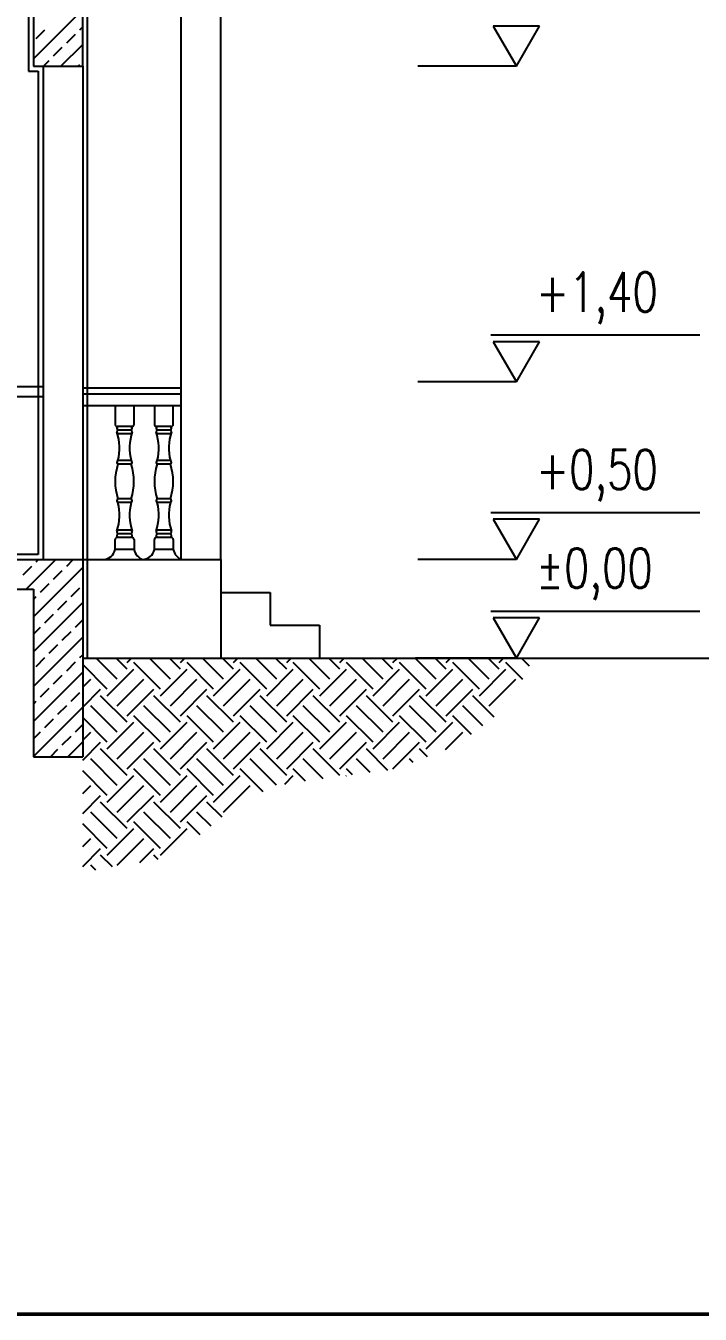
# Model space of a CAD drawing. Extents: x 182769.15 to 182771.38, y 101811.72 to 101812.21.
# Drawn here: x 182770.465 to 182770.5334, y 101811.7232 to 101811.8538 of the extents above; entities that cross this region are included whole.
import ezdxf

# ---------------------------------------------------------------- set-up
doc = ezdxf.new("R2010")
doc.units = 0
doc.header["$MEASUREMENT"] = 0
for name, color, linetype in [('BALKON', 4, 'Continuous'), ('DUVAR', 7, 'Continuous'), ('KAPI', 3, 'Continuous'), ('KOLON', 3, 'Continuous'), ('SIVA', 1, 'Continuous'), ('TARAMA', 15, 'Continuous'), ('tefriş', 21, 'Continuous'), ('YAZI', 3, 'Continuous')]:
    doc.layers.add(name, color=color, linetype=linetype)
doc.layers.add('Standard', color=7, linetype='Continuous', lineweight=25)
doc.styles.add('TXT', font='TXT.shx', dxfattribs={"width": 0.75, "height": 0.125})

msp = doc.modelspace()

# ---------------------------------------------------------------- linework, layer by layer
at = {"layer": 'BALKON'}
for p, q in [((182770.4707861056, 101811.8170728206), (182770.4807861056, 101811.8170728206)), ((182770.4707861056, 101811.8164728206), (182770.4807861056, 101811.8164728206)), ((182770.4707861056, 101811.8152728206), (182770.4807861056, 101811.8152728206)), ((182770.4740742578, 101811.8152728206), (182770.4740742578, 101811.8133690377)), ((182770.4759894578, 101811.8133690377), (182770.4759894578, 101811.8152728206)), ((182770.4780520794, 101811.8152728206), (182770.4780520794, 101811.8133690377)), ((182770.4799672794, 101811.8133690377), (182770.4799672794, 101811.8152728206)), ((182770.4757896378, 101811.8131691977), (182770.4742740978, 101811.8131691977)), ((182770.4797674594, 101811.8131691977), (182770.4782519194, 101811.8131691977)), ((182770.4756965178, 101811.8127858577), (182770.4743672178, 101811.8127858577)), ((182770.4756965178, 101811.8124028177), (182770.4743672178, 101811.8124028177)), ((182770.4796743394, 101811.8127858577), (182770.4783450394, 101811.8127858577)), ((182770.4796743394, 101811.8124028177), (182770.4783450394, 101811.8124028177)), ((182770.4756965178, 101811.8097024977), (182770.4743672178, 101811.8097024977)), ((182770.4756965178, 101811.8093194578), (182770.4743672178, 101811.8093194578)), ((182770.4796743394, 101811.8097024977), (182770.4783450394, 101811.8097024977)), ((182770.4796743394, 101811.8093194578), (182770.4783450394, 101811.8093194578)), ((182770.4756965178, 101811.8058174577), (182770.4743672178, 101811.8058174577)), ((182770.4756965178, 101811.8054344178), (182770.4743672178, 101811.8054344178)), ((182770.4796743394, 101811.8058174577), (182770.4783450394, 101811.8058174577)), ((182770.4796743394, 101811.8054344178), (182770.4783450394, 101811.8054344178)), ((182770.4756965178, 101811.8026580178), (182770.4743672178, 101811.8026580178)), ((182770.4796743394, 101811.8026580178), (182770.4783450394, 101811.8026580178)), ((182770.4740742578, 101811.8006744778), (182770.4740742578, 101811.8016917978)), ((182770.4757896378, 101811.8018916377), (182770.4742740978, 101811.8018916377)), ((182770.4756965178, 101811.8022749777), (182770.4743672178, 101811.8022749777)), ((182770.4759894578, 101811.8016917978), (182770.4759894578, 101811.8006744778)), ((182770.4780520794, 101811.8006744778), (182770.4780520794, 101811.8016917978)), ((182770.4797674594, 101811.8018916377), (182770.4782519194, 101811.8018916377)), ((182770.4796743394, 101811.8022749777), (182770.4783450394, 101811.8022749777)), ((182770.4799672794, 101811.8016917978), (182770.4799672794, 101811.8006744778)), ((182770.4759894578, 101811.8006744778), (182770.4740742578, 101811.8006744778)), ((182770.4799672794, 101811.8006744778), (182770.4780520794, 101811.8006744778))]:
    msp.add_line(p, q, dxfattribs=at)
for centre, radius, start, end in [((182770.4742740978, 101811.8133690377), 0.00019982, 180, 270), ((182770.4744781778, 101811.8129776777), 0.00022134, 120.0894435224688, 239.9105564775312), ((182770.4755855378, 101811.8129776777), 0.00022134, 300.0894435224688, 59.91055647753119), ((182770.4757896378, 101811.8133690377), 0.00019982, 270, 0), ((182770.4782519194, 101811.8133690377), 0.00019982, 180, 270), ((182770.4784559993, 101811.8129776777), 0.00022134, 120.0894435224688, 239.9105564775312), ((182770.4795633593, 101811.8129776777), 0.00022134, 300.0894435224688, 59.91055647753119), ((182770.4797674594, 101811.8133690377), 0.00019982, 270, 0), ((182770.4744781778, 101811.8125943378), 0.00022134, 120.0894435224688, 239.9105564775312), ((182770.4695399178, 101811.8109555578), 0.00498728, 345.448350222127, 18.95177777920801), ((182770.4805238178, 101811.8109555578), 0.00498728, 161.048222220792, 194.551649777873), ((182770.4755855378, 101811.8125943378), 0.00022134, 300.0894435224688, 59.91055647753119), ((182770.4784559993, 101811.8125943378), 0.00022134, 120.0894435224688, 239.9105564775312), ((182770.4735177394, 101811.8109555578), 0.00498728, 345.448350222127, 18.95177777920801), ((182770.4845016394, 101811.8109555578), 0.00498728, 161.048222220792, 194.551649777873), ((182770.4795633593, 101811.8125943378), 0.00022134, 300.0894435224688, 59.91055647753119), ((182770.4794675978, 101811.8075684577), 0.005392600000000001, 161.0523565603966, 198.9476434396034), ((182770.4744781778, 101811.8095109777), 0.00022134, 120.0894435224688, 239.9105564775312), ((182770.4755855378, 101811.8095109777), 0.00022134, 300.0894435224688, 59.91055647753119), ((182770.4705961178, 101811.8075684577), 0.005392600000000001, 341.0523565603967, 18.94764343960335), ((182770.4834454193, 101811.8075684577), 0.005392600000000001, 161.0523565603966, 198.9476434396034), ((182770.4784559993, 101811.8095109777), 0.00022134, 120.0894435224688, 239.9105564775312), ((182770.4795633593, 101811.8095109777), 0.00022134, 300.0894435224688, 59.91055647753119), ((182770.4745739393, 101811.8075684577), 0.005392600000000001, 341.0523565603967, 18.94764343960335), ((182770.4744781778, 101811.8056259377), 0.00022134, 120.0894435224688, 239.9105564775312), ((182770.4695399178, 101811.8041813577), 0.00498728, 341.048222220792, 14.55164977787298), ((182770.4805238178, 101811.8041813577), 0.00498728, 165.448350222127, 198.951777779208), ((182770.4755855378, 101811.8056259377), 0.00022134, 300.0894435224688, 59.91055647753119), ((182770.4784559993, 101811.8056259377), 0.00022134, 120.0894435224688, 239.9105564775312), ((182770.4735177394, 101811.8041813577), 0.00498728, 341.048222220792, 14.55164977787298), ((182770.4845016394, 101811.8041813577), 0.00498728, 165.448350222127, 198.951777779208), ((182770.4795633593, 101811.8056259377), 0.00022134, 300.0894435224688, 59.91055647753119), ((182770.4744781778, 101811.8024664977), 0.00022134, 120.0894435224688, 239.9105564775312), ((182770.4755855378, 101811.8024664977), 0.00022134, 300.0894435224688, 59.91055647753119), ((182770.4784559993, 101811.8024664977), 0.00022134, 120.0894435224688, 239.9105564775312), ((182770.4795633593, 101811.8024664977), 0.00022134, 300.0894435224688, 59.91055647753119), ((182770.4742740978, 101811.8016917978), 0.00019982, 90, 180), ((182770.4744781778, 101811.8020831577), 0.00022134, 120.0894435224688, 239.9105564775312), ((182770.4755855378, 101811.8020831577), 0.00022134, 300.0894435224688, 59.91055647753119), ((182770.4757896378, 101811.8016917978), 0.00019982, 0, 90), ((182770.4782519194, 101811.8016917978), 0.00019982, 90, 180), ((182770.4784559993, 101811.8020831577), 0.00022134, 120.0894435224688, 239.9105564775312), ((182770.4795633593, 101811.8020831577), 0.00022134, 300.0894435224688, 59.91055647753119), ((182770.4797674594, 101811.8016917978), 0.00019982, 0, 90), ((182770.4728163684, 101811.8009582408), 0.001289513843384338, 274.5666444105028, 347.2877061469982), ((182770.4772727577, 101811.8009251773), 0.001307553841543934, 191.0539366722253, 253.2927178526193), ((182770.4767941899, 101811.8009582408), 0.001289513843384338, 274.5666444105028, 347.2877061469982), ((182770.4812505793, 101811.8009251773), 0.001307553841543934, 191.0539366722253, 253.2927178526193)]:
    msp.add_arc(centre, radius, start, end, dxfattribs=at)
at = {"layer": 'DUVAR'}
for p, q in [((182770.4667861056, 101811.8496728206), (182770.4667861056, 101811.7996728206)), ((182770.4707861056, 101811.8496728206), (182770.4707861056, 101811.7996728206)), ((182770.4707861056, 101811.7896728206), (182770.5487304083, 101811.7896728206))]:
    msp.add_line(p, q, dxfattribs=at)
at = {"layer": 'KAPI', "color": 1}
for p, q in [((182770.4667861056, 101811.8171728206), (182770.4537861056, 101811.8171728206)), ((182770.4667861056, 101811.8161728206), (182770.4537861056, 101811.8161728206))]:
    msp.add_line(p, q, dxfattribs=at)
at = {"layer": 'KOLON'}
for p, q in [((182770.4707861056, 101811.8496728206), (182770.4707861056, 101811.8596728206)), ((182770.4657861056, 101811.8566728206), (182770.4657861056, 101811.8496728206)), ((182770.4657861056, 101811.8496728206), (182770.4707861056, 101811.8496728206)), ((182770.3027861056, 101811.7996728206), (182770.4707861056, 101811.7996728206)), ((182770.4707861056, 101811.7996728206), (182770.4707861056, 101811.7796728206)), ((182770.3347861056, 101811.7966728206), (182770.4657861056, 101811.7966728206)), ((182770.4657861056, 101811.7966728206), (182770.4657861056, 101811.7796728206)), ((182770.4657861056, 101811.7796728206), (182770.4707861056, 101811.7796728206))]:
    msp.add_line(p, q, dxfattribs=at)
at = {"layer": 'SIVA'}
for p, q in [((182770.4712861056, 101811.7896728206), (182770.4712861056, 101811.9161728206)), ((182770.4652861056, 101811.8561728206), (182770.4652861056, 101811.8491728206)), ((182770.4807861056, 101811.7996728206), (182770.4807861056, 101811.8566728206)), ((182770.4847861056, 101811.7996728206), (182770.4847861056, 101811.8566728206)), ((182770.4652861056, 101811.8491728206), (182770.4662861056, 101811.8491728206)), ((182770.4662861056, 101811.8491728206), (182770.4662861056, 101811.8001728206)), ((182770.4662861056, 101811.8001728206), (182770.3022861056, 101811.8001728206)), ((182770.4707861056, 101811.7996728206), (182770.4847861056, 101811.7996728206)), ((182770.4847861056, 101811.7996728206), (182770.4847861056, 101811.7896768206)), ((182770.4847861056, 101811.7963368206), (182770.4897861056, 101811.7963368206)), ((182770.4897861056, 101811.7963368206), (182770.4897861056, 101811.7930048206)), ((182770.4897861056, 101811.7930048206), (182770.4947861056, 101811.7930048206)), ((182770.4947861056, 101811.7930048206), (182770.4947861056, 101811.7896728206))]:
    msp.add_line(p, q, dxfattribs=at)
at = {"layer": 'Standard', "color": 4, "linetype": 'ByBlock', "lineweight": 50}
msp.add_line((182770.2499405771, 101811.7231646235), (182770.5487304083, 101811.7231646235), dxfattribs=at)
at = {"layer": 'TARAMA'}
for p, q in [((182770.4657861056, 101811.8504266227), (182770.4707861056, 101811.8554266227)), ((182770.4704898851, 101811.8533626352), (182770.4707861056, 101811.8536588557)), ((182770.4660704677, 101811.8524787517), (182770.4669543512, 101811.8533626352)), ((182770.4691640598, 101811.85203681), (182770.4700479433, 101811.8529206935)), ((182770.4678382346, 101811.8507109848), (182770.4687221181, 101811.8515948682)), ((182770.4685678374, 101811.8496728206), (182770.4707861056, 101811.8518910888)), ((182770.4668000705, 101811.8496728206), (182770.4673962929, 101811.850269043)), ((182770.4703356044, 101811.8496728206), (182770.4704898851, 101811.8498271013)), ((182770.4647446425, 101811.7981199179), (182770.4656285259, 101811.7990038014)), ((182770.4650653121, 101811.7966728206), (182770.4680653121, 101811.7996728206)), ((182770.4657861056, 101811.7938580802), (182770.4707861056, 101811.7988580802)), ((182770.4660704677, 101811.7994457431), (182770.4662975452, 101811.7996728206)), ((182770.4691640598, 101811.7990038014), (182770.4698330791, 101811.7996728206)), ((182770.4678382346, 101811.7976779762), (182770.4687221181, 101811.7985618597)), ((182770.4665124094, 101811.796352151), (182770.4673962929, 101811.7972360344)), ((182770.4696060016, 101811.7959102092), (182770.4704898851, 101811.7967940927)), ((182770.4657861056, 101811.7956258471), (182770.4660704677, 101811.7959102092)), ((182770.4657861056, 101811.7903225463), (182770.4707861056, 101811.7953225463)), ((182770.4682801764, 101811.794584384), (182770.4691640598, 101811.7954682675)), ((182770.4669543512, 101811.7932585588), (182770.4678382346, 101811.7941424423)), ((182770.4700479433, 101811.7928166171), (182770.4707861056, 101811.7935547793)), ((182770.4657861056, 101811.7920903132), (182770.4665124094, 101811.7928166171)), ((182770.4687221181, 101811.7914907918), (182770.4696060016, 101811.7923746753)), ((182770.4657861056, 101811.7867870124), (182770.4707861056, 101811.7917870124)), ((182770.4673962929, 101811.7901649666), (182770.4682801764, 101811.7910488501)), ((182770.4660704677, 101811.7888391414), (182770.4669543512, 101811.7897230249)), ((182770.4704898851, 101811.7897230249), (182770.4707861056, 101811.7900192454)), ((182770.4657861056, 101811.7832514785), (182770.4707861056, 101811.7882514785)), ((182770.4691640598, 101811.7883971997), (182770.4700479433, 101811.7892810832)), ((182770.4678382346, 101811.7870713745), (182770.4687221181, 101811.7879552579)), ((182770.4665124094, 101811.7857455492), (182770.4673962929, 101811.7866294327)), ((182770.4696060016, 101811.7853036075), (182770.4704898851, 101811.786187491)), ((182770.4657861056, 101811.7850192454), (182770.4660704677, 101811.7853036075)), ((182770.4657861056, 101811.7797159446), (182770.4707861056, 101811.7847159446)), ((182770.4682801764, 101811.7839777823), (182770.4691640598, 101811.7848616658)), ((182770.4669543512, 101811.7826519571), (182770.4678382346, 101811.7835358406)), ((182770.4657861056, 101811.7814837115), (182770.4665124094, 101811.7822100153)), ((182770.4687221181, 101811.7808841901), (182770.4696060016, 101811.7817680736)), ((182770.4700479433, 101811.7822100153), (182770.4707861056, 101811.7829481776)), ((182770.4675107486, 101811.7796728206), (182770.4682801764, 101811.7804422484)), ((182770.4692785155, 101811.7796728206), (182770.4707861056, 101811.7811804107))]:
    msp.add_line(p, q, dxfattribs=at)
at = {"layer": 'tefriş', "color": 254, "linetype": 'Continuous'}
for p, q in [((182770.4742923856, 101811.7875444006), (182770.4721639856, 101811.7896728206)), ((182770.4753026656, 101811.7885546806), (182770.4741845456, 101811.7896728206)), ((182770.4753026656, 101811.7892282006), (182770.4757472856, 101811.7896728206)), ((182770.4796805456, 101811.7875444006), (182770.4775521456, 101811.7896728206)), ((182770.4806908256, 101811.7885546806), (182770.4795726856, 101811.7896728206)), ((182770.4806908256, 101811.7892282006), (182770.4811354456, 101811.7896728206)), ((182770.4850687056, 101811.7875444006), (182770.4829402856, 101811.7896728206)), ((182770.4860789856, 101811.7885546806), (182770.4849608456, 101811.7896728206)), ((182770.4860789856, 101811.7892282006), (182770.4865235856, 101811.7896728206)), ((182770.4904568456, 101811.7875444006), (182770.4883284456, 101811.7896728206)), ((182770.4914671256, 101811.7885546806), (182770.4903490056, 101811.7896728206)), ((182770.4914671256, 101811.7892282006), (182770.4919117456, 101811.7896728206)), ((182770.4958450056, 101811.7875444006), (182770.4937166056, 101811.7896728206)), ((182770.4968552856, 101811.7885546806), (182770.4957371656, 101811.7896728206)), ((182770.4968552856, 101811.7892282006), (182770.4972999056, 101811.7896728206)), ((182770.5012331656, 101811.7875444006), (182770.4991047456, 101811.7896728206)), ((182770.5022434456, 101811.7885546806), (182770.5011253056, 101811.7896728206)), ((182770.5022434456, 101811.7892282006), (182770.5026880456, 101811.7896728206)), ((182770.5066213256, 101811.7875444006), (182770.5044929056, 101811.7896728206)), ((182770.5076315856, 101811.7885546806), (182770.5065134656, 101811.7896728206)), ((182770.5076315856, 101811.7892282006), (182770.5080762056, 101811.7896728206)), ((182770.5120094656, 101811.7875444006), (182770.5098810656, 101811.7896728206)), ((182770.5130197456, 101811.7885546806), (182770.5119016256, 101811.7896728206)), ((182770.5130197456, 101811.7892282006), (182770.5134643656, 101811.7896728206)), ((182770.5160691256, 101811.7888729006), (182770.5152692056, 101811.7896728206)), ((182770.4732821056, 101811.7865341406), (182770.4707861056, 101811.7890301406)), ((182770.4732821056, 101811.7858606206), (182770.4759761856, 101811.7885546806)), ((182770.4786702656, 101811.7865341406), (182770.4759761856, 101811.7892282006)), ((182770.4786702656, 101811.7858606206), (182770.4813643456, 101811.7885546806)), ((182770.4840584256, 101811.7865341406), (182770.4813643456, 101811.7892282006)), ((182770.4840584256, 101811.7858606206), (182770.4867525056, 101811.7885546806)), ((182770.4894465856, 101811.7865341406), (182770.4867525056, 101811.7892282006)), ((182770.4894465856, 101811.7858606206), (182770.4921406456, 101811.7885546806)), ((182770.4948347256, 101811.7865341406), (182770.4921406456, 101811.7892282006)), ((182770.4948347256, 101811.7858606206), (182770.4975288056, 101811.7885546806)), ((182770.5002228856, 101811.7865341406), (182770.4975288056, 101811.7892282006)), ((182770.5002228856, 101811.7858606206), (182770.5029169656, 101811.7885546806)), ((182770.5056110456, 101811.7865341406), (182770.5029169656, 101811.7892282006)), ((182770.5056110456, 101811.7858606206), (182770.5083051056, 101811.7885546806)), ((182770.5109991856, 101811.7865341406), (182770.5083051056, 101811.7892282006)), ((182770.5109991856, 101811.7858606206), (182770.5136932656, 101811.7885546806)), ((182770.5154037656, 101811.7875177006), (182770.5136932656, 101811.7892282006)), ((182770.4707861056, 101811.7867321806), (182770.4715983256, 101811.7875444006)), ((182770.4742923856, 101811.7848503406), (182770.4769864656, 101811.7875444006)), ((182770.4796805456, 101811.7848503406), (182770.4823746256, 101811.7875444006)), ((182770.4850687056, 101811.7848503406), (182770.4877627856, 101811.7875444006)), ((182770.4904568456, 101811.7848503406), (182770.4931509256, 101811.7875444006)), ((182770.4958450056, 101811.7848503406), (182770.4985390856, 101811.7875444006)), ((182770.5012331656, 101811.7848503406), (182770.5039272456, 101811.7875444006)), ((182770.5066213256, 101811.7848503406), (182770.5093153856, 101811.7875444006)), ((182770.5120094656, 101811.7848503406), (182770.5147035456, 101811.7875444006)), ((182770.4707861056, 101811.7847116406), (182770.4726086056, 101811.7865341406)), ((182770.4753026656, 101811.7831665406), (182770.4726086056, 101811.7858606206)), ((182770.4753026656, 101811.7838400606), (182770.4779967456, 101811.7865341406)), ((182770.4806908256, 101811.7831665406), (182770.4779967456, 101811.7858606206)), ((182770.4806908256, 101811.7838400606), (182770.4833849056, 101811.7865341406)), ((182770.4860789856, 101811.7831665406), (182770.4833849056, 101811.7858606206)), ((182770.4860789856, 101811.7838400606), (182770.4887730656, 101811.7865341406)), ((182770.4914671256, 101811.7831665406), (182770.4887730656, 101811.7858606206)), ((182770.4914671256, 101811.7838400606), (182770.4941612056, 101811.7865341406)), ((182770.4968552856, 101811.7831665406), (182770.4941612056, 101811.7858606206)), ((182770.4968552856, 101811.7838400606), (182770.4995493656, 101811.7865341406)), ((182770.5022434456, 101811.7831665406), (182770.4995493656, 101811.7858606206)), ((182770.5022434456, 101811.7838400606), (182770.5049375256, 101811.7865341406)), ((182770.5076315856, 101811.7831665406), (182770.5049375256, 101811.7858606206)), ((182770.5076315856, 101811.7838400606), (182770.5103256656, 101811.7865341406)), ((182770.5124900056, 101811.7836962606), (182770.5103256656, 101811.7858606206)), ((182770.4742923856, 101811.7821562606), (182770.4715983256, 101811.7848503406)), ((182770.4796805456, 101811.7821562606), (182770.4769864656, 101811.7848503406)), ((182770.4850687056, 101811.7821562606), (182770.4823746256, 101811.7848503406)), ((182770.4904568456, 101811.7821562606), (182770.4877627856, 101811.7848503406)), ((182770.4958450056, 101811.7821562606), (182770.4931509256, 101811.7848503406)), ((182770.5012331656, 101811.7821562606), (182770.4985390856, 101811.7848503406)), ((182770.5066213256, 101811.7821562606), (182770.5039272456, 101811.7848503406)), ((182770.5113487056, 101811.7828170206), (182770.5093153856, 101811.7848503406)), ((182770.4732821056, 101811.7811459806), (182770.4707861056, 101811.7836420006)), ((182770.4732821056, 101811.7804724606), (182770.4759761856, 101811.7831665406)), ((182770.4786702656, 101811.7811459806), (182770.4759761856, 101811.7838400606)), ((182770.4786702656, 101811.7804724606), (182770.4813643456, 101811.7831665406)), ((182770.4840584256, 101811.7811459806), (182770.4813643456, 101811.7838400606)), ((182770.4840584256, 101811.7804724606), (182770.4867525056, 101811.7831665406)), ((182770.4894465856, 101811.7811459806), (182770.4867525056, 101811.7838400606)), ((182770.4894465856, 101811.7804724606), (182770.4921406456, 101811.7831665406)), ((182770.4948347256, 101811.7811459806), (182770.4921406456, 101811.7838400606)), ((182770.4948347256, 101811.7804724606), (182770.4975288056, 101811.7831665406)), ((182770.5002228856, 101811.7811459806), (182770.4975288056, 101811.7838400606)), ((182770.5002228856, 101811.7804724606), (182770.5029169656, 101811.7831665406)), ((182770.5056110456, 101811.7811459806), (182770.5029169656, 101811.7838400606)), ((182770.5056110456, 101811.7804724606), (182770.5083051056, 101811.7831665406)), ((182770.5102074056, 101811.7819377606), (182770.5083051056, 101811.7838400606)), ((182770.4707861056, 101811.7813440406), (182770.4715983256, 101811.7821562606)), ((182770.4742923856, 101811.7794621806), (182770.4769864656, 101811.7821562606)), ((182770.4796805456, 101811.7794621806), (182770.4823746256, 101811.7821562606)), ((182770.4850687056, 101811.7794621806), (182770.4877627856, 101811.7821562606)), ((182770.4904568456, 101811.7794621806), (182770.4931509256, 101811.7821562606)), ((182770.4958450056, 101811.7794621806), (182770.4985390856, 101811.7821562606)), ((182770.5012331656, 101811.7794621806), (182770.5039272456, 101811.7821562606)), ((182770.5075713056, 101811.7804121806), (182770.5093153856, 101811.7821562606)), ((182770.4707861056, 101811.7793234806), (182770.4726086056, 101811.7811459806)), ((182770.4753026656, 101811.7777783806), (182770.4726086056, 101811.7804724606)), ((182770.4753026656, 101811.7784519006), (182770.4779967456, 101811.7811459806)), ((182770.4806908256, 101811.7777783806), (182770.4779967456, 101811.7804724606)), ((182770.4806908256, 101811.7784519006), (182770.4833849056, 101811.7811459806)), ((182770.4860789856, 101811.7777783806), (182770.4833849056, 101811.7804724606)), ((182770.4860789856, 101811.7784519006), (182770.4887730656, 101811.7811459806)), ((182770.4914671256, 101811.7777783806), (182770.4887730656, 101811.7804724606)), ((182770.4914671256, 101811.7784519006), (182770.4941612056, 101811.7811459806)), ((182770.4968552856, 101811.7777783806), (182770.4941612056, 101811.7804724606)), ((182770.4968552856, 101811.7784519006), (182770.4995493656, 101811.7811459806)), ((182770.5017259656, 101811.7782958606), (182770.4995493656, 101811.7804724606)), ((182770.5022434456, 101811.7784519006), (182770.5049375256, 101811.7811459806)), ((182770.5057401056, 101811.7796698806), (182770.5049375256, 101811.7804724606)), ((182770.4742923856, 101811.7767681006), (182770.4715983256, 101811.7794621806)), ((182770.4796805456, 101811.7767681006), (182770.4769864656, 101811.7794621806)), ((182770.4850687056, 101811.7767681006), (182770.4823746256, 101811.7794621806)), ((182770.4904356456, 101811.7767893206), (182770.4877627856, 101811.7794621806)), ((182770.4951677856, 101811.7774453206), (182770.4931509256, 101811.7794621806)), ((182770.4999369056, 101811.7780643606), (182770.4985390856, 101811.7794621806)), ((182770.5043023456, 101811.7790870806), (182770.5039272456, 101811.7794621806)), ((182770.4732821056, 101811.7757578206), (182770.4707861056, 101811.7782538406)), ((182770.4786702656, 101811.7757578206), (182770.4759761856, 101811.7784519006)), ((182770.4840584256, 101811.7757578206), (182770.4813643456, 101811.7784519006)), ((182770.4890785056, 101811.7761259006), (182770.4867525056, 101811.7784519006)), ((182770.4933921056, 101811.7772004406), (182770.4921406456, 101811.7784519006)), ((182770.4981478456, 101811.7778328606), (182770.4975288056, 101811.7784519006)), ((182770.4707861056, 101811.7759558806), (182770.4715983256, 101811.7767681006)), ((182770.4732821056, 101811.7750843006), (182770.4759761856, 101811.7777783806)), ((182770.4742923856, 101811.7740740206), (182770.4769864656, 101811.7767681006)), ((182770.4786702656, 101811.7750843006), (182770.4813643456, 101811.7777783806)), ((182770.4796805456, 101811.7740740206), (182770.4823746256, 101811.7767681006)), ((182770.4840584256, 101811.7750843006), (182770.4867525056, 101811.7777783806)), ((182770.4850687056, 101811.7740740206), (182770.4877627856, 101811.7767681006)), ((182770.4912700456, 101811.7769077806), (182770.4921406456, 101811.7777783806)), ((182770.4974993656, 101811.7777489406), (182770.4975288056, 101811.7777783806)), ((182770.4707861056, 101811.7739353206), (182770.4726086056, 101811.7757578206)), ((182770.4753026656, 101811.7730637406), (182770.4779967456, 101811.7757578206)), ((182770.4806908256, 101811.7730637406), (182770.4833849056, 101811.7757578206)), ((182770.4742923856, 101811.7713799406), (182770.4715983256, 101811.7740740206)), ((182770.4753026656, 101811.7723902206), (182770.4726086056, 101811.7750843006)), ((182770.4796805456, 101811.7713799406), (182770.4769864656, 101811.7740740206)), ((182770.4806908256, 101811.7723902206), (182770.4779967456, 101811.7750843006)), ((182770.4837987656, 101811.7726499006), (182770.4823746256, 101811.7740740206)), ((182770.4849165656, 101811.7735526406), (182770.4833849056, 101811.7750843006)), ((182770.4732821056, 101811.7703696606), (182770.4707861056, 101811.7728656806)), ((182770.4786702656, 101811.7703696606), (182770.4759761856, 101811.7730637406)), ((182770.4826809456, 101811.7717471606), (182770.4813643456, 101811.7730637406)), ((182770.4707861056, 101811.7705677206), (182770.4715983256, 101811.7713799406)), ((182770.4732821056, 101811.7696961606), (182770.4759761856, 101811.7723902206)), ((182770.4742923856, 101811.7686858806), (182770.4769864656, 101811.7713799406)), ((182770.4786702656, 101811.7696961606), (182770.4813643456, 101811.7723902206)), ((182770.4707861056, 101811.7685471806), (182770.4726086056, 101811.7703696606)), ((182770.4765780856, 101811.7689510006), (182770.4779967456, 101811.7703696606))]:
    msp.add_line(p, q, dxfattribs=at)
at = {"layer": 'tefriş', "linetype": 'Continuous'}
for p, q in [((182770.4721188656, 101811.7681653206), (182770.4715983256, 101811.7686858806)), ((182770.4738036056, 101811.7685011406), (182770.4726086056, 101811.7696961606)), ((182770.4784400056, 101811.7692529006), (182770.4779967456, 101811.7696961606))]:
    msp.add_line(p, q, dxfattribs=at)
at = {"layer": 'YAZI'}
for p, q in [((182770.5171047885, 101811.853746125), (182770.5124059605, 101811.853746125)), ((182770.5124059605, 101811.853746125), (182770.5147553745, 101811.8496768206)), ((182770.5147553745, 101811.8496768206), (182770.5171047885, 101811.853746125)), ((182770.5147553745, 101811.8496768206), (182770.5047553745, 101811.8496768206)), ((182770.512167479, 101811.8224422254), (182770.5333602572, 101811.8224422254)), ((182770.5171047885, 101811.821746125), (182770.5124059605, 101811.821746125)), ((182770.5124059605, 101811.821746125), (182770.5147553745, 101811.8176768206)), ((182770.5147553745, 101811.8176768206), (182770.5171047885, 101811.821746125)), ((182770.5147553745, 101811.8176768206), (182770.5047553745, 101811.8176768206)), ((182770.512167479, 101811.8044422254), (182770.5333602572, 101811.8044422254)), ((182770.5171047885, 101811.803746125), (182770.5124059605, 101811.803746125)), ((182770.5124059605, 101811.803746125), (182770.5147553745, 101811.7996768206)), ((182770.5147553745, 101811.7996768206), (182770.5171047885, 101811.803746125)), ((182770.5147553745, 101811.7996768206), (182770.5047553745, 101811.7996768206)), ((182770.512167479, 101811.7944422254), (182770.5333602572, 101811.7944422254)), ((182770.5171047885, 101811.793746125), (182770.5124059605, 101811.793746125)), ((182770.5124059605, 101811.793746125), (182770.5147553745, 101811.7896768206)), ((182770.5147553745, 101811.7896768206), (182770.5171047885, 101811.793746125)), ((182770.5145201863, 101811.7896768206), (182770.5045201863, 101811.7896768206)), ((182770.5147553745, 101811.7896768206), (182770.5047553745, 101811.7896768206))]:
    msp.add_line(p, q, dxfattribs=at)

# ---------------------------------------------------------------- texts
at = {"layer": 'YAZI', "style": 'TXT', "width": 0.75}
for s, p in [('+1,40', (182770.5167552396, 101811.8247928554)), ('+0,50', (182770.5167552396, 101811.8067928554)), ('%%p0,00', (182770.5167552396, 101811.7967928554))]:
    msp.add_text(s, height=0.004, dxfattribs=at).set_placement(p)

doc.saveas('drawing.dxf')
